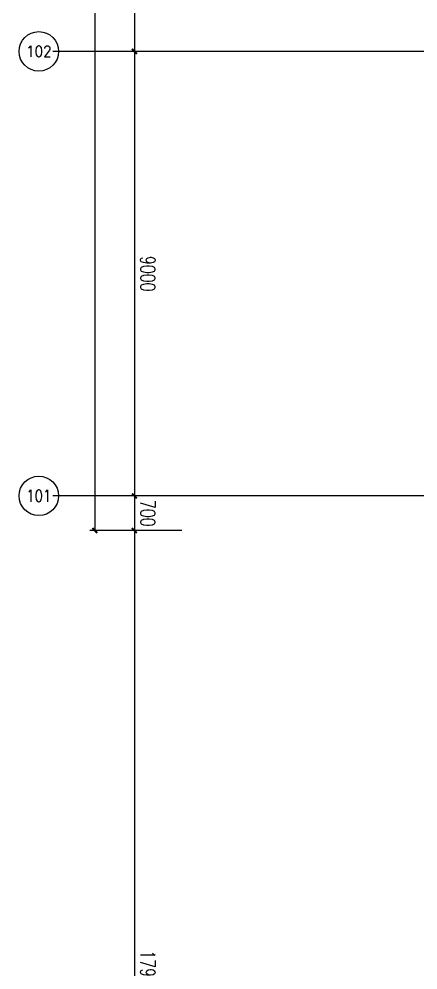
# Model space of a CAD drawing. Extents: x -954573 to 446329, y 489853 to 1226784.
# Drawn here: x -262730 to -254664, y 732222 to 751476 of the extents above; entities that cross this region are included whole.
import ezdxf
from ezdxf.enums import TextEntityAlignment as Align

# ---------------------------------------------------------------- set-up
doc = ezdxf.new("R2010")
doc.units = 0
doc.header["$LTSCALE"] = 10
doc.header["$MEASUREMENT"] = 0
doc.linetypes.add('10平面$0$DOTE', pattern=[2.42, 2, -0.2, 0.02, -0.2])
doc.layers.get('Defpoints').update_dxf_attribs({"color": 210})
for name, color, linetype in [('10平面$0$A-AXIS-D', 8, 'Continuous'), ('10平面$0$A-AXIS-DOTE', 8, '10平面$0$DOTE'), ('10平面$0$AS-WALL', 8, 'Continuous'), ('10平面$0$PUB_TEXT', 8, 'Continuous'), ('A-LIN-V', 9, 'Continuous')]:
    doc.layers.add(name, color=color, linetype=linetype)
doc.styles.add('10平面$0$_TCH_AXIS', font='COMPLEX', dxfattribs={"bigfont": 'GBCBIG'})
doc.styles.add('10平面$0$_TCH_DIM_T3', font='SIMPLEX', dxfattribs={"width": 0.705882, "bigfont": 'GBCBIG'})
doc.dimstyles.new('10平面$0$_TCH_ARCH&&100', dxfattribs={"dimtxt": 297.5, "dimasz": 100, "dimexe": 100, "dimexo": 100, "dimgap": 126.25, "dimtad": 1, "dimdec": 0, "dimzin": 0, "dimdsep": 46, "dimtxsty": '10平面$0$_TCH_DIM_T3', "dimblk": '10平面$0$_ArchTick', "dimcen": 0.09, "dimclrt": 7, "dimazin": 2, "dimtfac": 1, "dimtdec": 0, "dimtix": 1, "dimtmove": 2, "dimatfit": 3, "dimfxl": 0, "dimtolj": 1, "dimtzin": 0, "dimarcsym": 0})

# ---------------------------------------------------------------- blocks, each defined once
blk = doc.blocks.new('10平面$0$_ArchTick')
at = {"color": 0, "linetype": 'ByBlock', "const_width": 0.4}
blk.add_lwpolyline([(-0.5, -0.5), (0.5, 0.5)], dxfattribs=at)
blk = doc.blocks.new('*D2914')
at = {"layer": '10平面$0$A-AXIS-D', "color": 0, "lineweight": -2}
for p, q in [((-38704, -63700), (-39762, -63700)), ((-39662, -63700), (-39662, -81600)), ((-38704, -81600), (-39762, -81600))]:
    blk.add_line(p, q, dxfattribs=at)
at = {"layer": 'Defpoints', "color": 0}
for p in [(-38604, -63700), (-39662, -81600), (-38604, -81600)]:
    blk.add_point(p, dxfattribs=at)
at = {"layer": '10平面$0$A-AXIS-D', "color": 0, "lineweight": -2, "xscale": 100, "yscale": 100, "zscale": 100}
for p, rotation in [((-39662, -63700), 90), ((-39662, -81600), 270)]:
    blk.add_blockref('10平面$0$_ArchTick', p, dxfattribs=dict(at, rotation=rotation))
at = {"layer": '10平面$0$A-AXIS-D', "color": 7, "insert": (-39387, -72650), "char_height": 297.5, "attachment_point": 5, "rotation": 270, "style": '10平面$0$_TCH_DIM_T3'}
blk.add_mtext('\\A1;17900', dxfattribs=at)
blk = doc.blocks.new('*D2915')
at = {"layer": '10平面$0$A-AXIS-D', "color": 0, "lineweight": -2}
for p, q in [((-38704, -63000), (-39762, -63000)), ((-39662, -63000), (-39662, -63700)), ((-38704, -63700), (-39762, -63700))]:
    blk.add_line(p, q, dxfattribs=at)
at = {"layer": 'Defpoints', "color": 0}
for p in [(-38604, -63000), (-39662, -63700), (-38604, -63700)]:
    blk.add_point(p, dxfattribs=at)
at = {"layer": '10平面$0$A-AXIS-D', "color": 0, "lineweight": -2, "xscale": 100, "yscale": 100, "zscale": 100}
for p, rotation in [((-39662, -63000), 90), ((-39662, -63700), 270)]:
    blk.add_blockref('10平面$0$_ArchTick', p, dxfattribs=dict(at, rotation=rotation))
at = {"layer": '10平面$0$A-AXIS-D', "color": 7, "insert": (-39387, -63350), "char_height": 297.5, "attachment_point": 5, "rotation": 270, "style": '10平面$0$_TCH_DIM_T3'}
blk.add_mtext('\\A1;700', dxfattribs=at)
blk = doc.blocks.new('*D2916')
at = {"layer": '10平面$0$A-AXIS-D', "color": 0, "lineweight": -2}
for p, q in [((-38704, -54000), (-39762, -54000)), ((-39662, -54000), (-39662, -63000)), ((-38704, -63000), (-39762, -63000))]:
    blk.add_line(p, q, dxfattribs=at)
at = {"layer": 'Defpoints', "color": 0}
for p in [(-38604, -54000), (-39662, -63000), (-38604, -63000)]:
    blk.add_point(p, dxfattribs=at)
at = {"layer": '10平面$0$A-AXIS-D', "color": 0, "lineweight": -2, "xscale": 100, "yscale": 100, "zscale": 100}
for p, rotation in [((-39662, -54000), 90), ((-39662, -63000), 270)]:
    blk.add_blockref('10平面$0$_ArchTick', p, dxfattribs=dict(at, rotation=rotation))
at = {"layer": '10平面$0$A-AXIS-D', "color": 7, "insert": (-39387, -58500), "char_height": 297.5, "attachment_point": 5, "rotation": 270, "style": '10平面$0$_TCH_DIM_T3'}
blk.add_mtext('\\A1;9000', dxfattribs=at)
blk = doc.blocks.new('*D2917')
at = {"layer": '10平面$0$A-AXIS-D', "color": 0, "lineweight": -2}
for p, q in [((-38704, -45000), (-39762, -45000)), ((-39662, -45000), (-39662, -54000)), ((-38704, -54000), (-39762, -54000))]:
    blk.add_line(p, q, dxfattribs=at)
at = {"layer": 'Defpoints', "color": 0}
for p in [(-38604, -45000), (-39662, -54000), (-38604, -54000)]:
    blk.add_point(p, dxfattribs=at)
at = {"layer": '10平面$0$A-AXIS-D', "color": 0, "lineweight": -2, "xscale": 100, "yscale": 100, "zscale": 100}
for p, rotation in [((-39662, -45000), 90), ((-39662, -54000), 270)]:
    blk.add_blockref('10平面$0$_ArchTick', p, dxfattribs=dict(at, rotation=rotation))
at = {"layer": '10平面$0$A-AXIS-D', "color": 7, "insert": (-39387, -49500), "char_height": 297.5, "attachment_point": 5, "rotation": 270, "style": '10平面$0$_TCH_DIM_T3'}
blk.add_mtext('\\A1;9000', dxfattribs=at)
blk = doc.blocks.new('*D3044')
at = {"layer": '10平面$0$A-AXIS-D', "color": 0, "lineweight": -2}
for p, q in [((-38804, 27700), (-40562, 27700)), ((-40462, 27700), (-40462, -63700)), ((-38804, -63700), (-40562, -63700))]:
    blk.add_line(p, q, dxfattribs=at)
at = {"layer": 'Defpoints', "color": 0}
for p in [(-38704, 27700), (-40462, -63700), (-38704, -63700)]:
    blk.add_point(p, dxfattribs=at)
at = {"layer": '10平面$0$A-AXIS-D', "color": 0, "lineweight": -2, "xscale": 100, "yscale": 100, "zscale": 100}
for p, rotation in [((-40462, 27700), 90), ((-40462, -63700), 270)]:
    blk.add_blockref('10平面$0$_ArchTick', p, dxfattribs=dict(at, rotation=rotation))
at = {"layer": '10平面$0$A-AXIS-D', "color": 7, "insert": (-40187, -18000), "char_height": 297.5, "attachment_point": 5, "rotation": 270, "style": '10平面$0$_TCH_DIM_T3'}
blk.add_mtext('\\A1;91400', dxfattribs=at)
blk = doc.blocks.new('10平面$0$dote')
at = {"layer": '10平面$0$A-AXIS-D'}
for centre in [(-41593.5, -53998.9), (-41593.5, -62998.9)]:
    blk.add_circle(centre, 400, dxfattribs=at)
at = {"layer": '10平面$0$A-AXIS-DOTE'}
for p, q in [((76282.2, -54000), (-41310, -54000)), ((76282.2, -63000), (-41310, -63000))]:
    blk.add_line(p, q, dxfattribs=at)
at = {"layer": '10平面$0$PUB_TEXT', "style": '10平面$0$_TCH_AXIS'}
for s, height, p, p2 in [('102', 220.59, (-41850.9, -54109.2), (-41336.2, -54109.2)), ('101', 241.21, (-41846.2, -63119.5), (-41340.8, -63119.5))]:
    blk.add_text(s, height=height, dxfattribs=at).set_placement(p, p2, align=Align.FIT)
at = {"layer": '10平面$0$A-AXIS-D'}
for base, p1, p2, picture, middle in [((-40461.9, -63700), (-38703.6, 27700), (-38703.6, -63700), '*D3044', (-40186.9, -18000)), ((-39661.9, -54000), (-38603.6, -45000), (-38603.6, -54000), '*D2917', (-39386.9, -49500)), ((-39661.9, -63000), (-38603.6, -54000), (-38603.6, -63000), '*D2916', (-39386.9, -58500)), ((-39661.9, -63700), (-38603.6, -63000), (-38603.6, -63700), '*D2915', (-39386.9, -63350)), ((-39661.9, -81600), (-38603.6, -63700), (-38603.6, -81600), '*D2914', (-39386.9, -72650))]:
    dim = blk.add_linear_dim(base=base, p1=p1, p2=p2, angle=270, dimstyle='10平面$0$_TCH_ARCH&&100', override={"dimgap": 0}, dxfattribs=at)
    dim.commit()
    dim.dimension.update_dxf_attribs({"geometry": picture, "text_midpoint": middle, "dimtype": 129, "text_rotation": 270})
blk = doc.blocks.new('10平面')
at = {"layer": '10平面$0$AS-WALL'}
blk.add_blockref('10平面$0$dote', (-220736.4, 804820), dxfattribs=at)

msp = doc.modelspace()

# ---------------------------------------------------------------- block references
at = {"layer": 'A-LIN-V'}
msp.add_blockref('10平面', (0, 0), dxfattribs=at)

doc.saveas('drawing.dxf')
